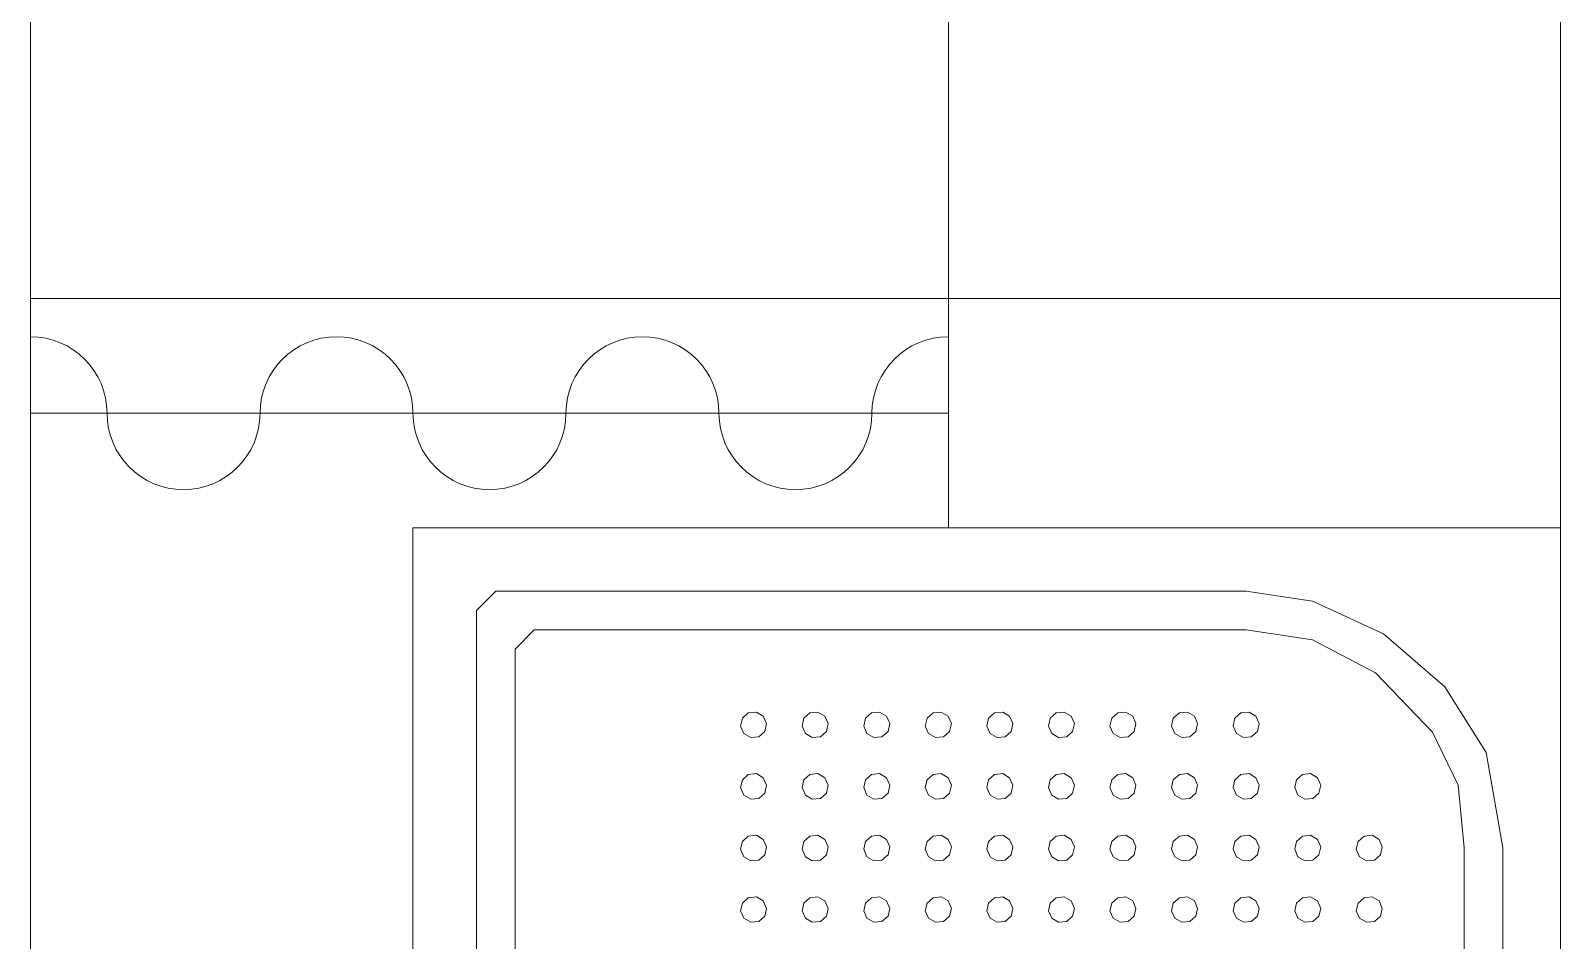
# Model space of a CAD drawing. Header units: millimetres. Extents: x -32 to 1412, y -324 to 2887.
# Drawn here: x 1031.691 to 1032.691, y 2053.69 to 2054.284 of the extents above; entities that cross this region are included whole.
import ezdxf

# ---------------------------------------------------------------- set-up
doc = ezdxf.new("R2010")
doc.units = ezdxf.units.MM
doc.header["$LTSCALE"] = 0.5
doc.layers.add('arquitetura', color=252, linetype='CONTINUOUS', lineweight=5)

msp = doc.modelspace()

# ---------------------------------------------------------------- linework, layer by layer
at = {"layer": 'arquitetura', "color": 252}
for p, q in [((1031.6912, 2053.2091), (1031.6912, 2055.0591)), ((1032.2912, 2054.9091), (1032.2912, 2054.1091)), ((1032.6912, 2053.2091), (1032.6912, 2054.9091)), ((1032.2912, 2054.1091), (1031.6912, 2054.1091)), ((1031.6912, 2054.1091), (1032.2912, 2054.1091)), ((1032.2912, 2054.1091), (1031.6912, 2054.1091)), ((1032.2912, 2054.1091), (1032.2912, 2053.9591)), ((1032.6912, 2054.1091), (1032.2912, 2054.1091)), ((1032.2912, 2054.0341), (1031.6912, 2054.0341)), ((1031.9412, 2053.9591), (1032.6912, 2053.9591)), ((1031.9412, 2053.2091), (1031.9412, 2053.9591)), ((1032.6912, 2053.9591), (1032.2912, 2053.9591)), ((1032.6912, 2053.2091), (1032.6912, 2053.9591)), ((1032.6912, 2053.9591), (1032.6912, 2053.2091)), ((1031.9827, 2053.9051), (1031.9953, 2053.9177)), ((1031.9953, 2053.9177), (1032.4858, 2053.9177)), ((1032.4858, 2053.9177), (1032.5292, 2053.9113)), ((1032.5292, 2053.9113), (1032.5756, 2053.8899)), ((1031.9827, 2053.5656), (1031.9827, 2053.9051)), ((1032.0079, 2053.8799), (1032.0204, 2053.8925)), ((1032.0204, 2053.8925), (1032.4858, 2053.8925)), ((1032.4858, 2053.8925), (1032.5292, 2053.8859)), ((1032.5292, 2053.8859), (1032.5703, 2053.8645)), ((1032.5756, 2053.8899), (1032.6156, 2053.8552)), ((1032.0079, 2053.5423), (1032.0079, 2053.8799)), ((1032.5703, 2053.8645), (1032.6077, 2053.8257)), ((1032.6156, 2053.8552), (1032.6426, 2053.8124)), ((1032.1553, 2053.8296), (1032.1565, 2053.8348)), ((1032.1565, 2053.8348), (1032.1604, 2053.8383)), ((1032.1604, 2053.8383), (1032.1657, 2053.8388)), ((1032.1657, 2053.8388), (1032.1702, 2053.8361)), ((1032.1702, 2053.8361), (1032.1723, 2053.8313)), ((1032.1723, 2053.8313), (1032.1712, 2053.8261)), ((1032.1956, 2053.8296), (1032.1967, 2053.8348)), ((1032.1967, 2053.8348), (1032.2007, 2053.8383)), ((1032.2007, 2053.8383), (1032.2059, 2053.8388)), ((1032.2059, 2053.8388), (1032.2105, 2053.8361)), ((1032.2105, 2053.8361), (1032.2126, 2053.8313)), ((1032.2126, 2053.8313), (1032.2114, 2053.8261)), ((1032.2358, 2053.8296), (1032.237, 2053.8348)), ((1032.237, 2053.8348), (1032.2409, 2053.8383)), ((1032.2409, 2053.8383), (1032.2462, 2053.8388)), ((1032.2462, 2053.8388), (1032.2507, 2053.8361)), ((1032.2507, 2053.8361), (1032.2528, 2053.8313)), ((1032.2528, 2053.8313), (1032.2517, 2053.8261)), ((1032.2761, 2053.8296), (1032.2772, 2053.8348)), ((1032.2772, 2053.8348), (1032.2812, 2053.8383)), ((1032.2812, 2053.8383), (1032.2864, 2053.8388)), ((1032.2864, 2053.8388), (1032.291, 2053.8361)), ((1032.291, 2053.8361), (1032.2931, 2053.8313)), ((1032.2931, 2053.8313), (1032.2919, 2053.8261)), ((1032.3163, 2053.8296), (1032.3175, 2053.8348)), ((1032.3175, 2053.8348), (1032.3214, 2053.8383)), ((1032.3214, 2053.8383), (1032.3267, 2053.8388)), ((1032.3267, 2053.8388), (1032.3312, 2053.8361)), ((1032.3312, 2053.8361), (1032.3333, 2053.8313)), ((1032.3333, 2053.8313), (1032.3322, 2053.8261)), ((1032.3566, 2053.8296), (1032.3577, 2053.8348)), ((1032.3577, 2053.8348), (1032.3617, 2053.8383)), ((1032.3617, 2053.8383), (1032.3669, 2053.8388)), ((1032.3669, 2053.8388), (1032.3715, 2053.8361)), ((1032.3715, 2053.8361), (1032.3736, 2053.8313)), ((1032.3736, 2053.8313), (1032.3724, 2053.8261)), ((1032.3968, 2053.8296), (1032.398, 2053.8348)), ((1032.398, 2053.8348), (1032.4019, 2053.8383)), ((1032.4019, 2053.8383), (1032.4072, 2053.8388)), ((1032.4072, 2053.8388), (1032.4117, 2053.8361)), ((1032.4117, 2053.8361), (1032.4138, 2053.8313)), ((1032.4138, 2053.8313), (1032.4127, 2053.8261)), ((1032.4371, 2053.8296), (1032.4382, 2053.8348)), ((1032.4382, 2053.8348), (1032.4422, 2053.8383)), ((1032.4422, 2053.8383), (1032.4474, 2053.8388)), ((1032.4474, 2053.8388), (1032.452, 2053.8361)), ((1032.452, 2053.8361), (1032.4541, 2053.8313)), ((1032.4541, 2053.8313), (1032.4529, 2053.8261)), ((1032.4773, 2053.8296), (1032.4785, 2053.8348)), ((1032.4785, 2053.8348), (1032.4824, 2053.8383)), ((1032.4824, 2053.8383), (1032.4877, 2053.8388)), ((1032.4877, 2053.8388), (1032.4922, 2053.8361)), ((1032.4922, 2053.8361), (1032.4943, 2053.8313)), ((1032.4943, 2053.8313), (1032.4932, 2053.8261)), ((1032.1574, 2053.8248), (1032.1553, 2053.8296)), ((1032.162, 2053.8221), (1032.1574, 2053.8248)), ((1032.1672, 2053.8226), (1032.162, 2053.8221)), ((1032.1712, 2053.8261), (1032.1672, 2053.8226)), ((1032.1977, 2053.8248), (1032.1956, 2053.8296)), ((1032.2022, 2053.8221), (1032.1977, 2053.8248)), ((1032.2075, 2053.8226), (1032.2022, 2053.8221)), ((1032.2114, 2053.8261), (1032.2075, 2053.8226)), ((1032.2379, 2053.8248), (1032.2358, 2053.8296)), ((1032.2425, 2053.8221), (1032.2379, 2053.8248)), ((1032.2477, 2053.8226), (1032.2425, 2053.8221)), ((1032.2517, 2053.8261), (1032.2477, 2053.8226)), ((1032.2782, 2053.8248), (1032.2761, 2053.8296)), ((1032.2827, 2053.8221), (1032.2782, 2053.8248)), ((1032.288, 2053.8226), (1032.2827, 2053.8221)), ((1032.2919, 2053.8261), (1032.288, 2053.8226)), ((1032.3184, 2053.8248), (1032.3163, 2053.8296)), ((1032.323, 2053.8221), (1032.3184, 2053.8248)), ((1032.3282, 2053.8226), (1032.323, 2053.8221)), ((1032.3322, 2053.8261), (1032.3282, 2053.8226)), ((1032.3587, 2053.8248), (1032.3566, 2053.8296)), ((1032.3632, 2053.8221), (1032.3587, 2053.8248)), ((1032.3685, 2053.8226), (1032.3632, 2053.8221)), ((1032.3724, 2053.8261), (1032.3685, 2053.8226)), ((1032.3989, 2053.8248), (1032.3968, 2053.8296)), ((1032.4035, 2053.8221), (1032.3989, 2053.8248)), ((1032.4087, 2053.8226), (1032.4035, 2053.8221)), ((1032.4127, 2053.8261), (1032.4087, 2053.8226)), ((1032.4392, 2053.8248), (1032.4371, 2053.8296)), ((1032.4437, 2053.8221), (1032.4392, 2053.8248)), ((1032.449, 2053.8226), (1032.4437, 2053.8221)), ((1032.4529, 2053.8261), (1032.449, 2053.8226)), ((1032.4794, 2053.8248), (1032.4773, 2053.8296)), ((1032.484, 2053.8221), (1032.4794, 2053.8248)), ((1032.4892, 2053.8226), (1032.484, 2053.8221)), ((1032.4932, 2053.8261), (1032.4892, 2053.8226)), ((1032.6077, 2053.8257), (1032.6245, 2053.791)), ((1032.6426, 2053.8124), (1032.6535, 2053.75)), ((1032.1553, 2053.7894), (1032.1565, 2053.7945)), ((1032.1565, 2053.7945), (1032.1604, 2053.798)), ((1032.1604, 2053.798), (1032.1657, 2053.7986)), ((1032.1657, 2053.7986), (1032.1702, 2053.7959)), ((1032.1702, 2053.7959), (1032.1723, 2053.791)), ((1032.1723, 2053.791), (1032.1712, 2053.7859)), ((1032.1956, 2053.7894), (1032.1967, 2053.7945)), ((1032.1967, 2053.7945), (1032.2007, 2053.798)), ((1032.2007, 2053.798), (1032.2059, 2053.7986)), ((1032.2059, 2053.7986), (1032.2105, 2053.7959)), ((1032.2105, 2053.7959), (1032.2126, 2053.791)), ((1032.2126, 2053.791), (1032.2114, 2053.7859)), ((1032.2358, 2053.7894), (1032.237, 2053.7945)), ((1032.237, 2053.7945), (1032.2409, 2053.798)), ((1032.2409, 2053.798), (1032.2462, 2053.7986)), ((1032.2462, 2053.7986), (1032.2507, 2053.7959)), ((1032.2507, 2053.7959), (1032.2528, 2053.791)), ((1032.2528, 2053.791), (1032.2517, 2053.7859)), ((1032.2761, 2053.7894), (1032.2772, 2053.7945)), ((1032.2772, 2053.7945), (1032.2812, 2053.798)), ((1032.2812, 2053.798), (1032.2864, 2053.7986)), ((1032.2864, 2053.7986), (1032.291, 2053.7959)), ((1032.291, 2053.7959), (1032.2931, 2053.791)), ((1032.2931, 2053.791), (1032.2919, 2053.7859)), ((1032.3163, 2053.7894), (1032.3175, 2053.7945)), ((1032.3175, 2053.7945), (1032.3214, 2053.798)), ((1032.3214, 2053.798), (1032.3267, 2053.7986)), ((1032.3267, 2053.7986), (1032.3312, 2053.7959)), ((1032.3312, 2053.7959), (1032.3333, 2053.791)), ((1032.3333, 2053.791), (1032.3322, 2053.7859)), ((1032.3566, 2053.7894), (1032.3577, 2053.7945)), ((1032.3577, 2053.7945), (1032.3617, 2053.798)), ((1032.3617, 2053.798), (1032.3669, 2053.7986)), ((1032.3669, 2053.7986), (1032.3715, 2053.7959)), ((1032.3715, 2053.7959), (1032.3736, 2053.791)), ((1032.3736, 2053.791), (1032.3724, 2053.7859)), ((1032.3968, 2053.7894), (1032.398, 2053.7945)), ((1032.398, 2053.7945), (1032.4019, 2053.798)), ((1032.4019, 2053.798), (1032.4072, 2053.7986)), ((1032.4072, 2053.7986), (1032.4117, 2053.7959)), ((1032.4117, 2053.7959), (1032.4138, 2053.791)), ((1032.4138, 2053.791), (1032.4127, 2053.7859)), ((1032.4371, 2053.7894), (1032.4382, 2053.7945)), ((1032.4382, 2053.7945), (1032.4422, 2053.798)), ((1032.4422, 2053.798), (1032.4474, 2053.7986)), ((1032.4474, 2053.7986), (1032.452, 2053.7959)), ((1032.452, 2053.7959), (1032.4541, 2053.791)), ((1032.4541, 2053.791), (1032.4529, 2053.7859)), ((1032.4773, 2053.7894), (1032.4785, 2053.7945)), ((1032.4785, 2053.7945), (1032.4824, 2053.798)), ((1032.4824, 2053.798), (1032.4877, 2053.7986)), ((1032.4877, 2053.7986), (1032.4922, 2053.7959)), ((1032.4922, 2053.7959), (1032.4943, 2053.791)), ((1032.4943, 2053.791), (1032.4932, 2053.7859)), ((1032.5176, 2053.7894), (1032.5187, 2053.7945)), ((1032.5187, 2053.7945), (1032.5227, 2053.798)), ((1032.5227, 2053.798), (1032.5279, 2053.7986)), ((1032.5279, 2053.7986), (1032.5324, 2053.7959)), ((1032.5324, 2053.7959), (1032.5346, 2053.791)), ((1032.5346, 2053.791), (1032.5334, 2053.7859)), ((1032.6245, 2053.791), (1032.6284, 2053.75)), ((1032.1574, 2053.7846), (1032.1553, 2053.7894)), ((1032.162, 2053.7819), (1032.1574, 2053.7846)), ((1032.1672, 2053.7824), (1032.162, 2053.7819)), ((1032.1712, 2053.7859), (1032.1672, 2053.7824)), ((1032.1977, 2053.7846), (1032.1956, 2053.7894)), ((1032.2022, 2053.7819), (1032.1977, 2053.7846)), ((1032.2075, 2053.7824), (1032.2022, 2053.7819)), ((1032.2114, 2053.7859), (1032.2075, 2053.7824)), ((1032.2379, 2053.7846), (1032.2358, 2053.7894)), ((1032.2425, 2053.7819), (1032.2379, 2053.7846)), ((1032.2477, 2053.7824), (1032.2425, 2053.7819)), ((1032.2517, 2053.7859), (1032.2477, 2053.7824)), ((1032.2782, 2053.7846), (1032.2761, 2053.7894)), ((1032.2827, 2053.7819), (1032.2782, 2053.7846)), ((1032.288, 2053.7824), (1032.2827, 2053.7819)), ((1032.2919, 2053.7859), (1032.288, 2053.7824)), ((1032.3184, 2053.7846), (1032.3163, 2053.7894)), ((1032.323, 2053.7819), (1032.3184, 2053.7846)), ((1032.3282, 2053.7824), (1032.323, 2053.7819)), ((1032.3322, 2053.7859), (1032.3282, 2053.7824)), ((1032.3587, 2053.7846), (1032.3566, 2053.7894)), ((1032.3632, 2053.7819), (1032.3587, 2053.7846)), ((1032.3685, 2053.7824), (1032.3632, 2053.7819)), ((1032.3724, 2053.7859), (1032.3685, 2053.7824)), ((1032.3989, 2053.7846), (1032.3968, 2053.7894)), ((1032.4035, 2053.7819), (1032.3989, 2053.7846)), ((1032.4087, 2053.7824), (1032.4035, 2053.7819)), ((1032.4127, 2053.7859), (1032.4087, 2053.7824)), ((1032.4392, 2053.7846), (1032.4371, 2053.7894)), ((1032.4437, 2053.7819), (1032.4392, 2053.7846)), ((1032.449, 2053.7824), (1032.4437, 2053.7819)), ((1032.4529, 2053.7859), (1032.449, 2053.7824)), ((1032.4794, 2053.7846), (1032.4773, 2053.7894)), ((1032.484, 2053.7819), (1032.4794, 2053.7846)), ((1032.4892, 2053.7824), (1032.484, 2053.7819)), ((1032.4932, 2053.7859), (1032.4892, 2053.7824)), ((1032.5197, 2053.7846), (1032.5176, 2053.7894)), ((1032.5242, 2053.7819), (1032.5197, 2053.7846)), ((1032.5295, 2053.7824), (1032.5242, 2053.7819)), ((1032.5334, 2053.7859), (1032.5295, 2053.7824)), ((1032.1553, 2053.7491), (1032.1565, 2053.7543)), ((1032.1565, 2053.7543), (1032.1604, 2053.7578)), ((1032.1604, 2053.7578), (1032.1657, 2053.7583)), ((1032.1657, 2053.7583), (1032.1702, 2053.7556)), ((1032.1702, 2053.7556), (1032.1723, 2053.7508)), ((1032.1723, 2053.7508), (1032.1712, 2053.7456)), ((1032.1956, 2053.7491), (1032.1967, 2053.7543)), ((1032.1967, 2053.7543), (1032.2007, 2053.7578)), ((1032.2007, 2053.7578), (1032.2059, 2053.7583)), ((1032.2059, 2053.7583), (1032.2105, 2053.7556)), ((1032.2105, 2053.7556), (1032.2126, 2053.7508)), ((1032.2126, 2053.7508), (1032.2114, 2053.7456)), ((1032.2358, 2053.7491), (1032.237, 2053.7543)), ((1032.237, 2053.7543), (1032.2409, 2053.7578)), ((1032.2409, 2053.7578), (1032.2462, 2053.7583)), ((1032.2462, 2053.7583), (1032.2507, 2053.7556)), ((1032.2507, 2053.7556), (1032.2528, 2053.7508)), ((1032.2528, 2053.7508), (1032.2517, 2053.7456)), ((1032.2761, 2053.7491), (1032.2772, 2053.7543)), ((1032.2772, 2053.7543), (1032.2812, 2053.7578)), ((1032.2812, 2053.7578), (1032.2864, 2053.7583)), ((1032.2864, 2053.7583), (1032.291, 2053.7556)), ((1032.291, 2053.7556), (1032.2931, 2053.7508)), ((1032.2931, 2053.7508), (1032.2919, 2053.7456)), ((1032.3163, 2053.7491), (1032.3175, 2053.7543)), ((1032.3175, 2053.7543), (1032.3214, 2053.7578)), ((1032.3214, 2053.7578), (1032.3267, 2053.7583)), ((1032.3267, 2053.7583), (1032.3312, 2053.7556)), ((1032.3312, 2053.7556), (1032.3333, 2053.7508)), ((1032.3333, 2053.7508), (1032.3322, 2053.7456)), ((1032.3566, 2053.7491), (1032.3577, 2053.7543)), ((1032.3577, 2053.7543), (1032.3617, 2053.7578)), ((1032.3617, 2053.7578), (1032.3669, 2053.7583)), ((1032.3669, 2053.7583), (1032.3715, 2053.7556)), ((1032.3715, 2053.7556), (1032.3736, 2053.7508)), ((1032.3736, 2053.7508), (1032.3724, 2053.7456)), ((1032.3968, 2053.7491), (1032.398, 2053.7543)), ((1032.398, 2053.7543), (1032.4019, 2053.7578)), ((1032.4019, 2053.7578), (1032.4072, 2053.7583)), ((1032.4072, 2053.7583), (1032.4117, 2053.7556)), ((1032.4117, 2053.7556), (1032.4138, 2053.7508)), ((1032.4138, 2053.7508), (1032.4127, 2053.7456)), ((1032.4371, 2053.7491), (1032.4382, 2053.7543)), ((1032.4382, 2053.7543), (1032.4422, 2053.7578)), ((1032.4422, 2053.7578), (1032.4474, 2053.7583)), ((1032.4474, 2053.7583), (1032.452, 2053.7556)), ((1032.452, 2053.7556), (1032.4541, 2053.7508)), ((1032.4541, 2053.7508), (1032.4529, 2053.7456)), ((1032.4773, 2053.7491), (1032.4785, 2053.7543)), ((1032.4785, 2053.7543), (1032.4824, 2053.7578)), ((1032.4824, 2053.7578), (1032.4877, 2053.7583)), ((1032.4877, 2053.7583), (1032.4922, 2053.7556)), ((1032.4922, 2053.7556), (1032.4943, 2053.7508)), ((1032.4943, 2053.7508), (1032.4932, 2053.7456)), ((1032.5176, 2053.7491), (1032.5187, 2053.7543)), ((1032.5187, 2053.7543), (1032.5227, 2053.7578)), ((1032.5227, 2053.7578), (1032.5279, 2053.7583)), ((1032.5279, 2053.7583), (1032.5324, 2053.7556)), ((1032.5324, 2053.7556), (1032.5346, 2053.7508)), ((1032.5346, 2053.7508), (1032.5334, 2053.7456)), ((1032.5578, 2053.7491), (1032.559, 2053.7543)), ((1032.559, 2053.7543), (1032.5629, 2053.7578)), ((1032.5629, 2053.7578), (1032.5682, 2053.7583)), ((1032.5682, 2053.7583), (1032.5727, 2053.7556)), ((1032.5727, 2053.7556), (1032.5748, 2053.7508)), ((1032.5748, 2053.7508), (1032.5737, 2053.7456)), ((1032.1574, 2053.7443), (1032.1553, 2053.7491)), ((1032.162, 2053.7416), (1032.1574, 2053.7443)), ((1032.1672, 2053.7421), (1032.162, 2053.7416)), ((1032.1712, 2053.7456), (1032.1672, 2053.7421)), ((1032.1977, 2053.7443), (1032.1956, 2053.7491)), ((1032.2022, 2053.7416), (1032.1977, 2053.7443)), ((1032.2075, 2053.7421), (1032.2022, 2053.7416)), ((1032.2114, 2053.7456), (1032.2075, 2053.7421)), ((1032.2379, 2053.7443), (1032.2358, 2053.7491)), ((1032.2425, 2053.7416), (1032.2379, 2053.7443)), ((1032.2477, 2053.7421), (1032.2425, 2053.7416)), ((1032.2517, 2053.7456), (1032.2477, 2053.7421)), ((1032.2782, 2053.7443), (1032.2761, 2053.7491)), ((1032.2827, 2053.7416), (1032.2782, 2053.7443)), ((1032.288, 2053.7421), (1032.2827, 2053.7416)), ((1032.2919, 2053.7456), (1032.288, 2053.7421)), ((1032.3184, 2053.7443), (1032.3163, 2053.7491)), ((1032.323, 2053.7416), (1032.3184, 2053.7443)), ((1032.3282, 2053.7421), (1032.323, 2053.7416)), ((1032.3322, 2053.7456), (1032.3282, 2053.7421)), ((1032.3587, 2053.7443), (1032.3566, 2053.7491)), ((1032.3632, 2053.7416), (1032.3587, 2053.7443)), ((1032.3685, 2053.7421), (1032.3632, 2053.7416)), ((1032.3724, 2053.7456), (1032.3685, 2053.7421)), ((1032.3989, 2053.7443), (1032.3968, 2053.7491)), ((1032.4035, 2053.7416), (1032.3989, 2053.7443)), ((1032.4087, 2053.7421), (1032.4035, 2053.7416)), ((1032.4127, 2053.7456), (1032.4087, 2053.7421)), ((1032.4392, 2053.7443), (1032.4371, 2053.7491)), ((1032.4437, 2053.7416), (1032.4392, 2053.7443)), ((1032.449, 2053.7421), (1032.4437, 2053.7416)), ((1032.4529, 2053.7456), (1032.449, 2053.7421)), ((1032.4794, 2053.7443), (1032.4773, 2053.7491)), ((1032.484, 2053.7416), (1032.4794, 2053.7443)), ((1032.4892, 2053.7421), (1032.484, 2053.7416)), ((1032.4932, 2053.7456), (1032.4892, 2053.7421)), ((1032.5197, 2053.7443), (1032.5176, 2053.7491)), ((1032.5242, 2053.7416), (1032.5197, 2053.7443)), ((1032.5295, 2053.7421), (1032.5242, 2053.7416)), ((1032.5334, 2053.7456), (1032.5295, 2053.7421)), ((1032.5599, 2053.7443), (1032.5578, 2053.7491)), ((1032.5645, 2053.7416), (1032.5599, 2053.7443)), ((1032.5697, 2053.7421), (1032.5645, 2053.7416)), ((1032.5737, 2053.7456), (1032.5697, 2053.7421)), ((1032.6284, 2053.75), (1032.6284, 2053.2846)), ((1032.6535, 2053.75), (1032.6535, 2053.2594)), ((1032.1553, 2053.7089), (1032.1565, 2053.714)), ((1032.1565, 2053.714), (1032.1604, 2053.7175)), ((1032.1604, 2053.7175), (1032.1657, 2053.7181)), ((1032.1657, 2053.7181), (1032.1702, 2053.7154)), ((1032.1702, 2053.7154), (1032.1723, 2053.7105)), ((1032.1723, 2053.7105), (1032.1712, 2053.7054)), ((1032.1956, 2053.7089), (1032.1967, 2053.714)), ((1032.1967, 2053.714), (1032.2007, 2053.7175)), ((1032.2007, 2053.7175), (1032.2059, 2053.7181)), ((1032.2059, 2053.7181), (1032.2105, 2053.7154)), ((1032.2105, 2053.7154), (1032.2126, 2053.7105)), ((1032.2126, 2053.7105), (1032.2114, 2053.7054)), ((1032.2358, 2053.7089), (1032.237, 2053.714)), ((1032.237, 2053.714), (1032.2409, 2053.7175)), ((1032.2409, 2053.7175), (1032.2462, 2053.7181)), ((1032.2462, 2053.7181), (1032.2507, 2053.7154)), ((1032.2507, 2053.7154), (1032.2528, 2053.7105)), ((1032.2528, 2053.7105), (1032.2517, 2053.7054)), ((1032.2761, 2053.7089), (1032.2772, 2053.714)), ((1032.2772, 2053.714), (1032.2812, 2053.7175)), ((1032.2812, 2053.7175), (1032.2864, 2053.7181)), ((1032.2864, 2053.7181), (1032.291, 2053.7154)), ((1032.291, 2053.7154), (1032.2931, 2053.7105)), ((1032.2931, 2053.7105), (1032.2919, 2053.7054)), ((1032.3163, 2053.7089), (1032.3175, 2053.714)), ((1032.3175, 2053.714), (1032.3214, 2053.7175)), ((1032.3214, 2053.7175), (1032.3267, 2053.7181)), ((1032.3267, 2053.7181), (1032.3312, 2053.7154)), ((1032.3312, 2053.7154), (1032.3333, 2053.7105)), ((1032.3333, 2053.7105), (1032.3322, 2053.7054)), ((1032.3566, 2053.7089), (1032.3577, 2053.714)), ((1032.3577, 2053.714), (1032.3617, 2053.7175)), ((1032.3617, 2053.7175), (1032.3669, 2053.7181)), ((1032.3669, 2053.7181), (1032.3715, 2053.7154)), ((1032.3715, 2053.7154), (1032.3736, 2053.7105)), ((1032.3736, 2053.7105), (1032.3724, 2053.7054)), ((1032.3968, 2053.7089), (1032.398, 2053.714)), ((1032.398, 2053.714), (1032.4019, 2053.7175)), ((1032.4019, 2053.7175), (1032.4072, 2053.7181)), ((1032.4072, 2053.7181), (1032.4117, 2053.7154)), ((1032.4117, 2053.7154), (1032.4138, 2053.7105)), ((1032.4138, 2053.7105), (1032.4127, 2053.7054)), ((1032.4371, 2053.7089), (1032.4382, 2053.714)), ((1032.4382, 2053.714), (1032.4422, 2053.7175)), ((1032.4422, 2053.7175), (1032.4474, 2053.7181)), ((1032.4474, 2053.7181), (1032.452, 2053.7154)), ((1032.452, 2053.7154), (1032.4541, 2053.7105)), ((1032.4541, 2053.7105), (1032.4529, 2053.7054)), ((1032.4773, 2053.7089), (1032.4785, 2053.714)), ((1032.4785, 2053.714), (1032.4824, 2053.7175)), ((1032.4824, 2053.7175), (1032.4877, 2053.7181)), ((1032.4877, 2053.7181), (1032.4922, 2053.7154)), ((1032.4922, 2053.7154), (1032.4943, 2053.7105)), ((1032.4943, 2053.7105), (1032.4932, 2053.7054)), ((1032.5176, 2053.7089), (1032.5187, 2053.714)), ((1032.5187, 2053.714), (1032.5227, 2053.7175)), ((1032.5227, 2053.7175), (1032.5279, 2053.7181)), ((1032.5279, 2053.7181), (1032.5324, 2053.7154)), ((1032.5324, 2053.7154), (1032.5346, 2053.7105)), ((1032.5346, 2053.7105), (1032.5334, 2053.7054)), ((1032.5578, 2053.7089), (1032.559, 2053.714)), ((1032.559, 2053.714), (1032.5629, 2053.7175)), ((1032.5629, 2053.7175), (1032.5682, 2053.7181)), ((1032.5682, 2053.7181), (1032.5727, 2053.7154)), ((1032.5727, 2053.7154), (1032.5748, 2053.7105)), ((1032.5748, 2053.7105), (1032.5737, 2053.7054)), ((1032.1574, 2053.7041), (1032.1553, 2053.7089)), ((1032.162, 2053.7014), (1032.1574, 2053.7041)), ((1032.1672, 2053.7019), (1032.162, 2053.7014)), ((1032.1712, 2053.7054), (1032.1672, 2053.7019)), ((1032.1977, 2053.7041), (1032.1956, 2053.7089)), ((1032.2022, 2053.7014), (1032.1977, 2053.7041)), ((1032.2075, 2053.7019), (1032.2022, 2053.7014)), ((1032.2114, 2053.7054), (1032.2075, 2053.7019)), ((1032.2379, 2053.7041), (1032.2358, 2053.7089)), ((1032.2425, 2053.7014), (1032.2379, 2053.7041)), ((1032.2477, 2053.7019), (1032.2425, 2053.7014)), ((1032.2517, 2053.7054), (1032.2477, 2053.7019)), ((1032.2782, 2053.7041), (1032.2761, 2053.7089)), ((1032.2827, 2053.7014), (1032.2782, 2053.7041)), ((1032.288, 2053.7019), (1032.2827, 2053.7014)), ((1032.2919, 2053.7054), (1032.288, 2053.7019)), ((1032.3184, 2053.7041), (1032.3163, 2053.7089)), ((1032.323, 2053.7014), (1032.3184, 2053.7041)), ((1032.3282, 2053.7019), (1032.323, 2053.7014)), ((1032.3322, 2053.7054), (1032.3282, 2053.7019)), ((1032.3587, 2053.7041), (1032.3566, 2053.7089)), ((1032.3632, 2053.7014), (1032.3587, 2053.7041)), ((1032.3685, 2053.7019), (1032.3632, 2053.7014)), ((1032.3724, 2053.7054), (1032.3685, 2053.7019)), ((1032.3989, 2053.7041), (1032.3968, 2053.7089)), ((1032.4035, 2053.7014), (1032.3989, 2053.7041)), ((1032.4087, 2053.7019), (1032.4035, 2053.7014)), ((1032.4127, 2053.7054), (1032.4087, 2053.7019)), ((1032.4392, 2053.7041), (1032.4371, 2053.7089)), ((1032.4437, 2053.7014), (1032.4392, 2053.7041)), ((1032.449, 2053.7019), (1032.4437, 2053.7014)), ((1032.4529, 2053.7054), (1032.449, 2053.7019)), ((1032.4794, 2053.7041), (1032.4773, 2053.7089)), ((1032.484, 2053.7014), (1032.4794, 2053.7041)), ((1032.4892, 2053.7019), (1032.484, 2053.7014)), ((1032.4932, 2053.7054), (1032.4892, 2053.7019)), ((1032.5197, 2053.7041), (1032.5176, 2053.7089)), ((1032.5242, 2053.7014), (1032.5197, 2053.7041)), ((1032.5295, 2053.7019), (1032.5242, 2053.7014)), ((1032.5334, 2053.7054), (1032.5295, 2053.7019)), ((1032.5599, 2053.7041), (1032.5578, 2053.7089)), ((1032.5645, 2053.7014), (1032.5599, 2053.7041)), ((1032.5697, 2053.7019), (1032.5645, 2053.7014)), ((1032.5737, 2053.7054), (1032.5697, 2053.7019))]:
    msp.add_line(p, q, dxfattribs=at)
for centre, start, end in [((1031.6912, 2054.0341), 0, 90), ((1031.8912, 2054.0341), 0, 180), ((1032.0912, 2054.0341), 0, 180), ((1032.2912, 2054.0341), 90, 180), ((1031.7912, 2054.0341), 180, 0), ((1031.9912, 2054.0341), 180, 0), ((1032.1912, 2054.0341), 180, 0)]:
    msp.add_arc(centre, 0.05, start, end, dxfattribs=at)

doc.saveas('drawing.dxf')
